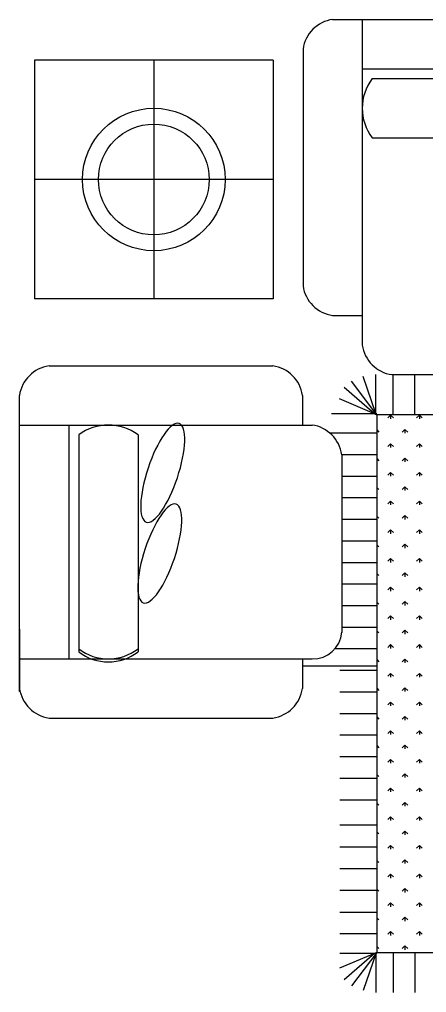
# Model space of a CAD drawing. Header units: millimetres. Extents: x -1705246 to 222838, y -3231245 to 126310.
# Drawn here: x 52152 to 53048, y 53566 to 55710 of the extents above; entities that cross this region are included whole.
import ezdxf

# ---------------------------------------------------------------- set-up
doc = ezdxf.new("R2010")
doc.units = ezdxf.units.MM
doc.layers.add('家具内线', color=8, linetype='Continuous')
doc.layers.add('家具外线', color=1, linetype='Continuous')

# ---------------------------------------------------------------- blocks, each defined once
blk = doc.blocks.new('MK-JJ-0387')
at = {"layer": '家具内线'}
for p, q in [((-138169.3, 99263.8), (-138169.3, 99352.1)), ((-138121.7, 99263.8), (-138121.7, 99352.1)), ((-138083.4, 99263.8), (-138083.4, 99352.1)), ((-138083.4, 99266.5), (-138055.4, 99347.8)), ((-138085.4, 99263.8), (-138030, 99337.7)), ((-138080.1, 99266), (-138013.6, 99323.8)), ((-138085.4, 99263.8), (-138003.5, 99298.5)), ((-138085.4, 99266), (-138003.8, 99266)), ((-138147.4, 99249.5), (-138153.4, 99255.4)), ((-138147.4, 99249.5), (-138147.4, 99257.9)), ((-138147.4, 99249.5), (-138141.5, 99255.4)), ((-138085.4, 99250.7), (-138090.1, 99255.4)), ((-138179, 99217.9), (-138185, 99223.8)), ((-138179, 99217.9), (-138179, 99226.3)), ((-138179, 99217.9), (-138173.1, 99223.8)), ((-138115.8, 99217.9), (-138121.8, 99223.8)), ((-138115.8, 99217.9), (-138115.8, 99226.3)), ((-138115.8, 99217.9), (-138109.9, 99223.8)), ((-138085.4, 99223), (-138003.8, 99223)), ((-138147.4, 99186.3), (-138153.4, 99192.2)), ((-138147.4, 99186.3), (-138147.4, 99194.7)), ((-138147.4, 99186.3), (-138141.5, 99192.2)), ((-138085.4, 99187.5), (-138090.1, 99192.2)), ((-138085.4, 99175.5), (-138003.8, 99175.5)), ((-138179, 99154.7), (-138185, 99160.6)), ((-138179, 99154.7), (-138179, 99163.1)), ((-138179, 99154.7), (-138173.1, 99160.6)), ((-138115.8, 99154.7), (-138121.8, 99160.6)), ((-138115.8, 99154.7), (-138115.8, 99163.1)), ((-138115.8, 99154.7), (-138109.9, 99160.6)), ((-138147.4, 99123.1), (-138147.4, 99131.5)), ((-138147.4, 99123.1), (-138153.4, 99129)), ((-138147.4, 99123.1), (-138141.5, 99129)), ((-138085.4, 99124.3), (-138090.1, 99129)), ((-138085.4, 99127.5), (-138003.8, 99127.5)), ((-138085.4, 99127.5), (-138003.8, 99127.5)), ((-138179, 99091.5), (-138185, 99097.4)), ((-138179, 99091.5), (-138179, 99099.8)), ((-138179, 99091.5), (-138173.1, 99097.4)), ((-138115.8, 99091.5), (-138121.8, 99097.4)), ((-138115.8, 99091.5), (-138115.8, 99099.8)), ((-138115.8, 99091.5), (-138109.9, 99097.4)), ((-138147.4, 99059.8), (-138147.4, 99068.2)), ((-138085.4, 99079.5), (-138003.8, 99079.5)), ((-138147.4, 99059.9), (-138153.4, 99065.8)), ((-138147.4, 99059.9), (-138141.5, 99065.8)), ((-138085.4, 99061), (-138090.1, 99065.8)), ((-138179, 99028.2), (-138185, 99034.2)), ((-138179, 99028.2), (-138179, 99036.6)), ((-138179, 99028.2), (-138173.1, 99034.2)), ((-138115.8, 99028.2), (-138121.8, 99034.2)), ((-138115.8, 99028.2), (-138115.8, 99036.6)), ((-138115.8, 99028.2), (-138109.9, 99034.2)), ((-138085.4, 99031.5), (-138003.8, 99031.5)), ((-138147.4, 98996.6), (-138153.4, 99002.6)), ((-138147.4, 98996.6), (-138147.4, 99005)), ((-138147.4, 98996.6), (-138141.5, 99002.6)), ((-138085.4, 98997.8), (-138090.1, 99002.6)), ((-138085.4, 98983.5), (-138003.8, 98983.5)), ((-138179, 98965), (-138185, 98971)), ((-138179, 98965), (-138179, 98973.4)), ((-138179, 98965), (-138173.1, 98971)), ((-138115.8, 98965), (-138121.8, 98971)), ((-138115.8, 98965), (-138115.8, 98973.4)), ((-138115.8, 98965), (-138109.9, 98971)), ((-138147.4, 98933.4), (-138153.4, 98939.3)), ((-138147.4, 98933.4), (-138147.4, 98941.8)), ((-138147.4, 98933.4), (-138141.5, 98939.3)), ((-138085.4, 98934.6), (-138090.1, 98939.3)), ((-138085.4, 98928), (-138003.8, 98928)), ((-138179, 98901.8), (-138185, 98907.7)), ((-138179, 98901.8), (-138179, 98910.2)), ((-138179, 98901.8), (-138173.1, 98907.7)), ((-138115.8, 98901.8), (-138121.8, 98907.7)), ((-138115.8, 98901.8), (-138115.8, 98910.2)), ((-138115.8, 98901.8), (-138109.9, 98907.7)), ((-138147.4, 98870.2), (-138153.4, 98876.1)), ((-138147.4, 98870.2), (-138147.4, 98878.6)), ((-138147.4, 98870.2), (-138141.5, 98876.1)), ((-138085.4, 98871.4), (-138090.1, 98876.1)), ((-138085.4, 98880.5), (-138003.8, 98880.5)), ((-138179, 98838.6), (-138185, 98844.5)), ((-138179, 98838.6), (-138179, 98847)), ((-138179, 98838.6), (-138173.1, 98844.5)), ((-138115.8, 98838.6), (-138121.8, 98844.5)), ((-138115.8, 98838.6), (-138115.8, 98847)), ((-138115.8, 98838.6), (-138109.9, 98844.5)), ((-138085.4, 98832.9), (-138003.8, 98832.9)), ((-138147.4, 98807), (-138153.4, 98812.9)), ((-138147.4, 98807), (-138147.4, 98815.3)), ((-138147.4, 98807), (-138141.5, 98812.9)), ((-138085.4, 98808.1), (-138090.1, 98812.9)), ((-138179, 98775.4), (-138185, 98781.3)), ((-138179, 98775.4), (-138179, 98783.7)), ((-138179, 98775.4), (-138173.1, 98781.3)), ((-138115.8, 98775.4), (-138121.8, 98781.3)), ((-138115.8, 98775.4), (-138115.8, 98783.7)), ((-138115.8, 98775.4), (-138109.9, 98781.3)), ((-138085.4, 98785.4), (-138003.8, 98785.4)), ((-138147.4, 98743.8), (-138153.4, 98749.7)), ((-138147.4, 98743.7), (-138147.4, 98752.1)), ((-138147.4, 98743.8), (-138141.5, 98749.7)), ((-138085.4, 98744.9), (-138090.1, 98749.7)), ((-138085.4, 98737.9), (-138003.8, 98737.9)), ((-138179, 98712.1), (-138185, 98718.1)), ((-138179, 98712.1), (-138179, 98720.5)), ((-138179, 98712.1), (-138173.1, 98718.1)), ((-138115.8, 98712.1), (-138121.8, 98718.1)), ((-138115.8, 98712.1), (-138115.8, 98720.5)), ((-138115.8, 98712.1), (-138109.9, 98718.1)), ((-138147.4, 98680.5), (-138153.4, 98686.5)), ((-138147.4, 98680.5), (-138147.4, 98688.9)), ((-138147.4, 98680.5), (-138141.5, 98686.5)), ((-138085.4, 98681.7), (-138090.1, 98686.5)), ((-138085.4, 98690.3), (-138003.8, 98690.3)), ((-138179, 98648.9), (-138185, 98654.8)), ((-138179, 98648.9), (-138179, 98657.3)), ((-138179, 98648.9), (-138173.1, 98654.8)), ((-138115.8, 98648.9), (-138121.8, 98654.8)), ((-138115.8, 98648.9), (-138115.8, 98657.3)), ((-138115.8, 98648.9), (-138109.9, 98654.8)), ((-138085.4, 98642.8), (-138003.8, 98642.8)), ((-138147.4, 98617.3), (-138153.4, 98623.2)), ((-138147.4, 98617.3), (-138147.4, 98625.7)), ((-138147.4, 98617.3), (-138141.5, 98623.2)), ((-138085.4, 98618.5), (-138090.1, 98623.2)), ((-138085.4, 98633.3), (-137921.7, 98633.3)), ((-137407.6, 98101.9), (-137407.6, 98616.9)), ((-138085.4, 98595.2), (-137993, 98595.2)), ((-138179, 98585.7), (-138185, 98591.6)), ((-138179, 98585.7), (-138179, 98594.1)), ((-138179, 98585.7), (-138173.1, 98591.6)), ((-138115.8, 98585.7), (-138121.8, 98591.6)), ((-138115.8, 98585.7), (-138115.8, 98594.1)), ((-138115.8, 98585.7), (-138109.9, 98591.6)), ((-138147.4, 98554.1), (-138153.4, 98560)), ((-138147.4, 98554.1), (-138147.4, 98562.5)), ((-138147.4, 98554.1), (-138141.5, 98560)), ((-138085.4, 98555.3), (-138090.1, 98560)), ((-138179, 98522.5), (-138179, 98530.9)), ((-138115.8, 98522.5), (-138115.8, 98530.9)), ((-138085.4, 98547.7), (-138008.2, 98547.7)), ((-138179, 98522.5), (-138185, 98528.4)), ((-138179, 98522.5), (-138173.1, 98528.4)), ((-138115.8, 98522.5), (-138121.8, 98528.4)), ((-138115.8, 98522.5), (-138109.9, 98528.4)), ((-138147.4, 98490.9), (-138153.4, 98496.8)), ((-138147.4, 98490.9), (-138147.4, 98499.2)), ((-138147.4, 98490.9), (-138141.5, 98496.8)), ((-138085.4, 98492), (-138090.1, 98496.8)), ((-138085.4, 98500.2), (-138008.2, 98500.2)), ((-138179, 98459.2), (-138179, 98467.6)), ((-138115.8, 98459.2), (-138115.8, 98467.6)), ((-138179, 98459.3), (-138185, 98465.2)), ((-138179, 98459.3), (-138173.1, 98465.2)), ((-138115.8, 98459.3), (-138121.8, 98465.2)), ((-138115.8, 98459.3), (-138109.9, 98465.2)), ((-138085.4, 98452.6), (-138008.2, 98452.6)), ((-138147.4, 98427.6), (-138153.4, 98433.6)), ((-138147.4, 98427.6), (-138147.4, 98436)), ((-138147.4, 98427.6), (-138141.5, 98433.6)), ((-138085.4, 98428.8), (-138090.1, 98433.6)), ((-138179, 98396), (-138185, 98402)), ((-138179, 98396), (-138179, 98404.4)), ((-138179, 98396), (-138173.1, 98402)), ((-138115.8, 98396), (-138121.8, 98402)), ((-138115.8, 98396), (-138115.8, 98404.4)), ((-138115.8, 98396), (-138109.9, 98402)), ((-138085.4, 98405.1), (-138008.2, 98405.1)), ((-138147.4, 98364.4), (-138153.4, 98370.4)), ((-138147.4, 98364.4), (-138147.4, 98372.8)), ((-138147.4, 98364.4), (-138141.5, 98370.4)), ((-138085.4, 98365.6), (-138090.1, 98370.4)), ((-138179, 98332.8), (-138185, 98338.7)), ((-138179, 98332.8), (-138179, 98341.2)), ((-138179, 98332.8), (-138173.1, 98338.7)), ((-138115.8, 98332.8), (-138121.8, 98338.7)), ((-138115.8, 98332.8), (-138115.8, 98341.2)), ((-138115.8, 98332.8), (-138109.9, 98338.7)), ((-138085.4, 98357.6), (-138008.2, 98357.6)), ((-138147.4, 98301.2), (-138153.4, 98307.1)), ((-138147.4, 98301.2), (-138147.4, 98309.6)), ((-138147.4, 98301.2), (-138141.5, 98307.1)), ((-138085.4, 98302.4), (-138090.1, 98307.1)), ((-138085.4, 98310), (-138008.2, 98310)), ((-138179, 98269.6), (-138185, 98275.5)), ((-138179, 98269.6), (-138179, 98278)), ((-138179, 98269.6), (-138173.1, 98275.5)), ((-138115.8, 98269.6), (-138121.8, 98275.5)), ((-138115.8, 98269.6), (-138115.8, 98278)), ((-138115.8, 98269.6), (-138109.9, 98275.5)), ((-138085.4, 98262.5), (-138008.2, 98262.5)), ((-138147.4, 98238), (-138153.4, 98243.9)), ((-138147.4, 98238), (-138147.4, 98246.4)), ((-138147.4, 98238), (-138141.5, 98243.9)), ((-138085.4, 98239.2), (-138090.1, 98243.9)), ((-138179, 98206.4), (-138185, 98212.3)), ((-138179, 98206.4), (-138179, 98214.7)), ((-138179, 98206.4), (-138173.1, 98212.3)), ((-138115.8, 98206.4), (-138121.8, 98212.3)), ((-138115.8, 98206.4), (-138115.8, 98214.7)), ((-138115.8, 98206.4), (-138109.9, 98212.3)), ((-138085.4, 98214.9), (-138008.2, 98214.9)), ((-138147.4, 98174.8), (-138153.4, 98180.7)), ((-138147.4, 98174.8), (-138147.4, 98183.1)), ((-138147.4, 98174.8), (-138141.5, 98180.7)), ((-138085.4, 98175.9), (-138090.1, 98180.7)), ((-138085.4, 98167.4), (-138008.2, 98167.4)), ((-138179, 98143.2), (-138185, 98149.1)), ((-138179, 98143.1), (-138179, 98151.5)), ((-138179, 98143.2), (-138173.1, 98149.1)), ((-138115.8, 98143.2), (-138121.8, 98149.1)), ((-138115.8, 98143.1), (-138115.8, 98151.5)), ((-138115.8, 98143.2), (-138109.9, 98149.1)), ((-138147.4, 98111.5), (-138153.4, 98117.5)), ((-138147.4, 98111.5), (-138147.4, 98119.9)), ((-138147.4, 98111.5), (-138141.5, 98117.5)), ((-138085.4, 98112.7), (-138090.1, 98117.5)), ((-138085.4, 98119.9), (-137982.4, 98119.9)), ((-138179, 98079.9), (-138185, 98085.9)), ((-138179, 98079.9), (-138179, 98088.3)), ((-138179, 98079.9), (-138173.1, 98085.9)), ((-138115.8, 98079.9), (-138121.8, 98085.9)), ((-138115.8, 98079.9), (-138115.8, 98088.3)), ((-138115.8, 98079.9), (-138109.9, 98085.9)), ((-138169.3, 98079.1), (-138169.3, 97990.8)), ((-138121.7, 98079.1), (-138121.7, 97990.8)), ((-138085.4, 98079.1), (-138030, 98005.2)), ((-138085.4, 98079.1), (-138003.5, 98044.4)), ((-138085.4, 98076.9), (-137986, 98076.9)), ((-138083.4, 98079.1), (-138083.4, 97990.8)), ((-138083.4, 98076.4), (-138055.4, 97995.1)), ((-138080.1, 98076.9), (-138013.6, 98019.1)), ((-137594.6, 97298.1), (-137594.6, 97823.6)), ((-137857.4, 97560.9), (-137331.9, 97560.9)), ((-138053.4, 97316.9), (-138575.1, 97316.9))]:
    blk.add_line(p, q, dxfattribs=at)
blk.add_circle((-137594.6, 97560.9), 121.9, dxfattribs=at)
blk.add_arc((-137494.6, 98508.2), 108.7, 53.1301, 126.8699, dxfattribs=at)
at = {"layer": '家具外线'}
for p, q in [((-138085.4, 99263.8), (-139682.6, 99263.8)), ((-138085.4, 98079.1), (-138085.4, 99263.8)), ((-137364.1, 98747.3), (-137856.5, 98747.3)), ((-137921.7, 98616.9), (-137921.7, 98682.1)), ((-137298.9, 98688.8), (-137298.9, 98036.7)), ((-137298.9, 98551.7), (-137298.9, 98682.1)), ((-137298.9, 98616.9), (-137942.9, 98616.9)), ((-137494.6, 98616.9), (-137538, 98616.9)), ((-137494.6, 98616.9), (-137538, 98616.9)), ((-137559.8, 98123.6), (-137559.8, 98601.8)), ((-137429.4, 98123.6), (-137429.4, 98601.8)), ((-138008.2, 98167.1), (-138008.2, 98558.9)), ((-137298.9, 98101.9), (-137942.9, 98101.9)), ((-137921.7, 98036.7), (-137921.7, 98101.9)), ((-139682.6, 98079.1), (-138085.4, 98079.1)), ((-138118.6, 97990.8), (-138510.4, 97990.8)), ((-137364.1, 97971.4), (-137856.5, 97971.4)), ((-138053.4, 97208.3), (-138053.4, 97925.6)), ((-137988.2, 97860.4), (-138053.4, 97860.4)), ((-137857.4, 97823.6), (-137331.9, 97823.6)), ((-137857.4, 97298.1), (-137857.4, 97823.6)), ((-137331.9, 97298.1), (-137331.9, 97823.6)), ((-137923, 97273.5), (-137923, 97795.2)), ((-138075.1, 97469.1), (-138553.4, 97469.1)), ((-138075.1, 97338.7), (-138553.4, 97338.7)), ((-137857.4, 97298.1), (-137331.9, 97298.1)), ((-137988.2, 97208.3), (-138705.5, 97208.3))]:
    blk.add_line(p, q, dxfattribs=at)
blk.add_circle((-137594.6, 97560.9), 157, dxfattribs=at)
for centre, radius, start, end in [((-137845.6, 98671.2), 76.9, 98.1301, 171.8699), ((-137375, 98671.2), 76.9, 8.1301, 81.8699), ((-137945.6, 98554.3), 62.7, 87.54, 176.2576), ((-137494.6, 98514.9), 108.7, 53.1301, 126.8699), ((-137932.1, 98178), 76.9, 188.1301, 261.8699), ((-137494.6, 98210.6), 108.7, 233.1301, 306.8699), ((-137845.6, 98047.5), 76.9, 188.1301, 261.8699), ((-137375, 98047.5), 76.9, 278.1301, 351.8699), ((-138129.5, 97914.7), 76.9, 8.1301, 81.8699), ((-137999.1, 97784.3), 76.9, 8.1301, 81.8699), ((-138162.1, 97403.9), 108.7, 323.1301, 36.8699), ((-137999.1, 97284.3), 76.9, 278.1301, 351.8699)]:
    blk.add_arc(centre, radius, start, end, dxfattribs=at)
at = {"layer": '家具外线', "extrusion": (0, 0, -1)}
for centre in [(-137607.7, 98384.9), (-137614.2, 98207.2)]:
    blk.add_ellipse(centre, major_axis=(-36.2, -108.8), ratio=0.295775, start_param=3.141593, end_param=9.424778, dxfattribs=at)

msp = doc.modelspace()

# ---------------------------------------------------------------- block references
at = {"layer": '家具外线', "rotation": 180}
msp.add_blockref('MK-JJ-0387', (-85147.3, 152917.8), dxfattribs=at)

doc.saveas('drawing.dxf')
